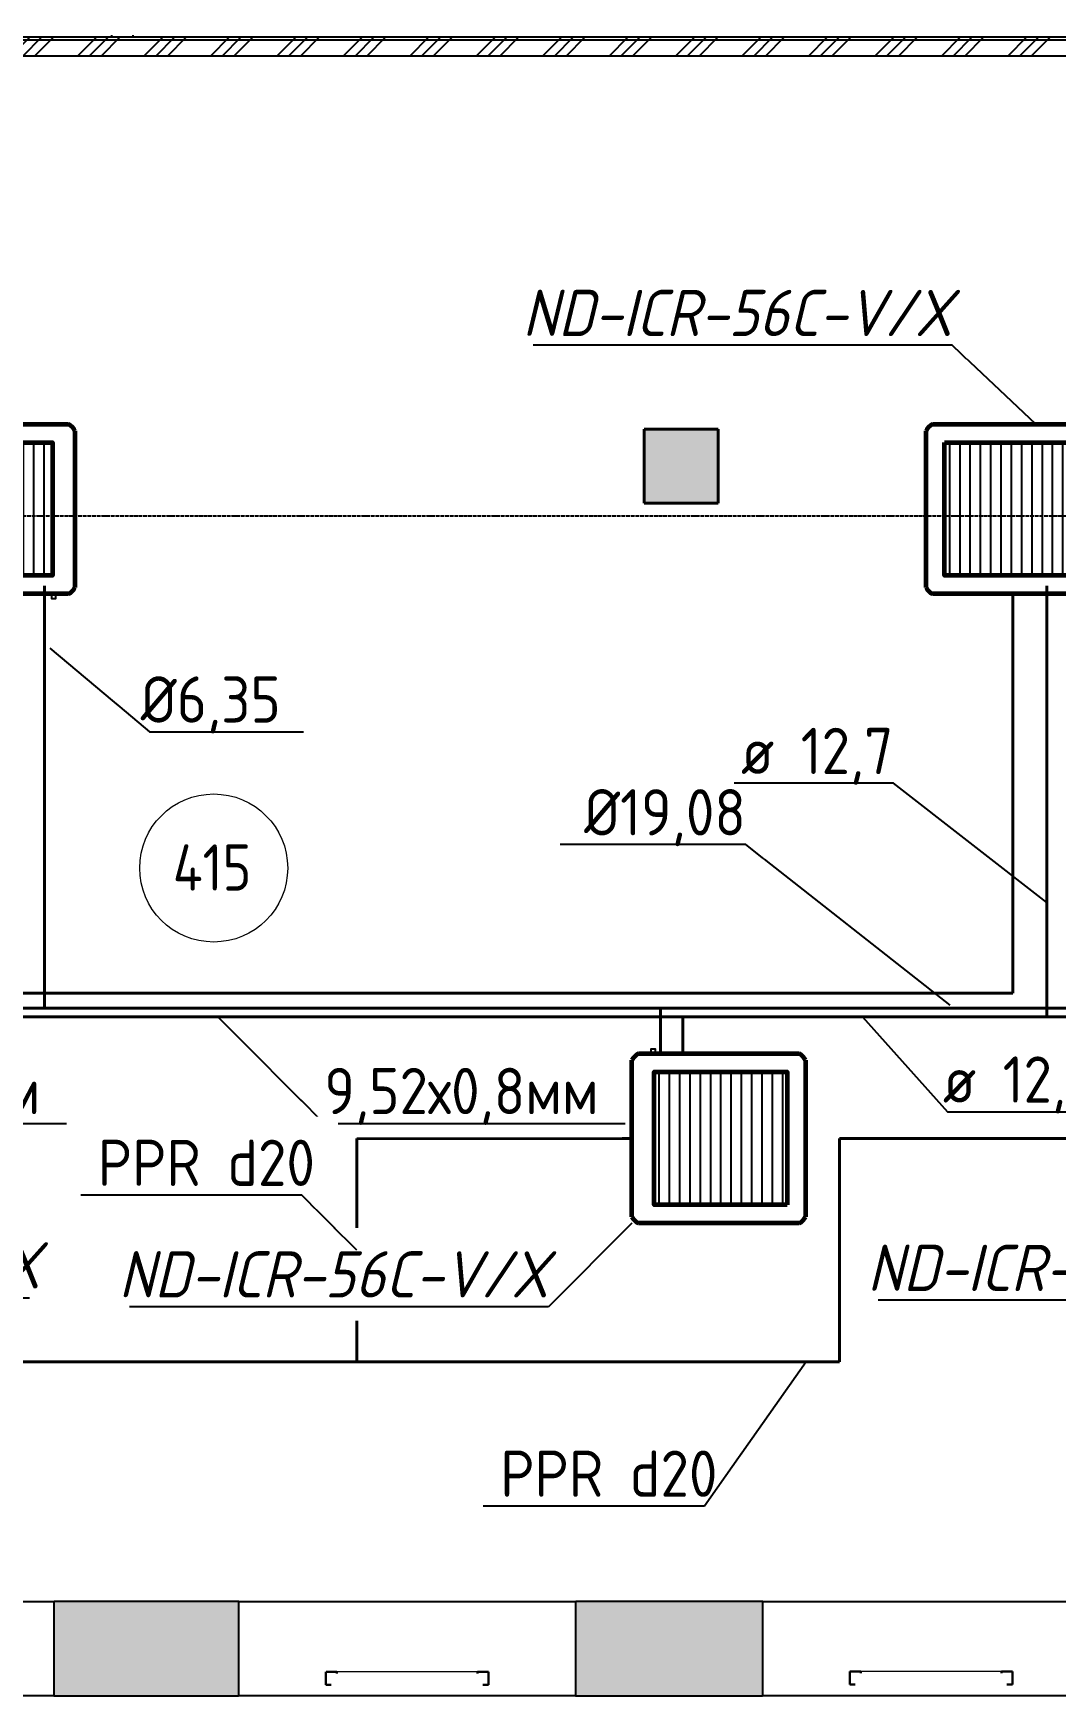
# Model space of a CAD drawing. Header units: millimetres. Extents: x -129048 to 476301, y -5853 to 215316.
# Drawn here: x 347192 to 352720, y 2380 to 11365 of the extents above; entities that cross this region are included whole.
import ezdxf
from ezdxf import colors
from ezdxf.entities.mleader import LeaderData, LeaderLine
from ezdxf.math import Vec2, Vec3

# ---------------------------------------------------------------- set-up
doc = ezdxf.new("R2010")
doc.units = ezdxf.units.MM
for name, pattern in [('ADSK_Линия сетки', [25, 20, -2.5, 0, -2.5]), ('ADSK_Сверху', [4.5, 3, -1.5]), ('ADSK_Снесено', [4.5, 3, -1.5])]:
    doc.linetypes.add(name, pattern=pattern)
for name, color, linetype, lineweight, true_color in [('_ Окна', 5, 'Continuous', 30, 0x0000ff), ('Стены внутренние', 5, 'Continuous', 18, 0x0000ff), ('Стены наружные', 1, 'ADSK_Снесено', 18, 0xff0000)]:
    doc.layers.add(name, color=color, linetype=linetype, lineweight=lineweight, true_color=true_color)
for name, color, linetype, lineweight in [('GAZLAITER', 1, 'Continuous', 40), ('Дренаж', 36, 'Continuous', 40), ('Кондеи', 6, 'Continuous', 60), ('Марки помещений', 7, 'Continuous', 20), ('Несущие колонны', 7, 'Continuous', 18), ('Обратка', 5, 'Continuous', 25), ('Окна', 251, 'Continuous', 18), ('Отсутсвующие МО', 2, 'Continuous', 60)]:
    doc.layers.add(name, color=color, linetype=linetype, lineweight=lineweight)
doc.styles.add('GOST Common_2', font='GOST Common_0.ttf', dxfattribs={"width": 0.9, "height": 250})
doc.styles.add('PIK', font='isocpeur.ttf', dxfattribs={"width": 0.9, "height": 250})

# ---------------------------------------------------------------- blocks, each defined once
blk = doc.blocks.new('Витраж-тент со смещением вовне - 60мм 30 сдвиг-1466942-04 План 4-го этажа')
at = {"layer": '_ Окна', "color": 161, "linetype": 'ADSK_Сверху', "true_color": 0xaaaaff}
for p, q in [((-440, 25), (-440, -45)), ((-440, 25), (-410, 25)), ((-440, -45), (-440, 25)), ((440, 25), (410, 25)), ((440, -45), (440, 25)), ((440, -45), (440, 25)), ((-380, -45), (-440, -45)), ((-380, -35), (-380, -45)), ((380, -35), (380, -45)), ((380, -45), (440, -45))]:
    blk.add_line(p, q, dxfattribs=at)
at = {"layer": 'Окна', "color": 161, "linetype": 'ADSK_Сверху', "true_color": 0xaaaaff}
blk.add_line((-380, -45), (380, -45), dxfattribs=at)
blk = doc.blocks.new('Витраж-тент со смещением вовне - 60мм 30 сдвиг-1466970-04 План 4-го этажа')
at = {"layer": '_ Окна', "color": 161, "linetype": 'ADSK_Сверху', "true_color": 0xaaaaff}
for p, q in [((-440, -35), (-440, -45)), ((-440, -45), (-440, -35)), ((-380, -45), (-440, -45)), ((-380, -35), (-380, -45)), ((380, -35), (380, -45)), ((380, -45), (440, -45)), ((440, -45), (440, -35)), ((440, -45), (440, -35))]:
    blk.add_line(p, q, dxfattribs=at)
at = {"layer": 'Окна', "color": 161, "linetype": 'ADSK_Сверху', "true_color": 0xaaaaff}
blk.add_line((-380, -45), (380, -45), dxfattribs=at)
blk = doc.blocks.new('ADSK_КолоннаЖБ_Прямоугольная - 400x400 мм-1632063-04 План 4-го этажа')
at = {"layer": 'Несущие колонны', "true_color": 0xc0c0c0}
blk.add_hatch(color=9, dxfattribs=at).paths.add_polyline_path([(-200, -200), (200, -200), (200, 200), (-200, 200), (-200, -49.7)])
at = {"layer": 'Несущие колонны', "lineweight": 40}
for p, q in [((-200, -200), (-200, 200)), ((-200, 200), (200, 200)), ((200, 200), (-200, 200)), ((-200, 200), (-200, -200)), ((200, 200), (200, -200)), ((200, -200), (200, 200)), ((200, -200), (-200, -200)), ((-200, -200), (200, -200))]:
    blk.add_line(p, q, dxfattribs=at)
blk = doc.blocks.new('ADSK_Марка_Помещение_ОдноЗначение - Номер-247393-04 План 4-го этажа')
at = {"layer": 'Марки помещений'}
blk.add_circle((0, 0), 4, dxfattribs=at)
blk = doc.blocks.new('Фанкйол')
at = {"layer": 'Кондеи', "lineweight": 25}
h = blk.add_hatch(dxfattribs=at)
h.set_pattern_fill('LINE', color=256, scale=11.68, angle=90)
h.set_pattern_definition([(90, (495465.057, -661010.487), (-37.084, 2e-15), [])])
h.paths.add_polyline_path([(20708.9, 22771.3), (20708.9, 22292.3), (21187.9, 22292.3), (21187.9, 22771.3)])
at = {"layer": 'Кондеи'}
for points in [[(20666.2, 22837.4), (21244.8, 22837.4)], [(20642.8, 22249.6), (20642.8, 22814)], [(21268.2, 22814), (21268.2, 22249.7)], [(21244.8, 22226.2), (20666.2, 22226.2)]]:
    blk.add_lwpolyline(points, dxfattribs=at)
blk.add_lwpolyline([(20708.9, 22771.3), (21187.9, 22771.3), (21187.9, 22292.3), (20708.9, 22292.3)], close=True, dxfattribs=at)
for centre, radius, start, end in [((20688.8, 22791.4), 51.3, 116.21469, 153.78806), ((21222.2, 22791.5), 51.2, 26.14279, 63.80121), ((20688.8, 22272.2), 51.3, 206.21194, 243.78531), ((21222.4, 22272), 51, 296.16014, 334.02027)]:
    blk.add_arc(centre, radius, start, end, dxfattribs=at)
at = {"layer": 'Обратка'}
blk.add_lwpolyline([(21199.9, 22226.2), (21183.4, 22226.2), (21183.4, 22209.7), (21199.9, 22209.7)], close=True, dxfattribs=at)

msp = doc.modelspace()

# ---------------------------------------------------------------- hatches: boundary and pattern name
at = {"layer": 'Стены внутренние', "lineweight": 25, "true_color": 0x636466}
h = msp.add_hatch(dxfattribs=at)
h.set_pattern_fill('FP_1', color=251, style=0, pattern_type=2)
h.set_pattern_definition([(45, (322754.53, 150), (-179.6051, 179.6051), []), (45, (322818.03, 150), (0, 359.2102), []), (45, (322691.03, 150), (0, 359.2102), [])])
h.paths.add_polyline_path([(354803.09042, 11242.53813), (354956.07292, 11242.53813), (354956.07292, 11342.53813), (341127.44493, 11342.53813), (341127.44493, 11242.53813), (350297.73328, 11242.53813)])
at = {"layer": 'Стены наружные', "lineweight": 25, "true_color": 0x636466}
h = msp.add_hatch(color=251, dxfattribs=at)
h.paths.add_polyline_path([(364278.98816, 2379.50427), (365301.46628, 2379.50427), (365300.52604, 2889.50427), (364278.98816, 2889.50427), (364278.98816, 2683.42559)])
h.paths.add_polyline_path([(362458.98816, 2379.50427), (362458.98816, 2889.50427), (361442.16742, 2889.50427), (361442.16742, 2379.50427), (361561.12614, 2379.50427)])
h.paths.add_polyline_path([(359622.16742, 2379.50427), (359622.16742, 2889.50427), (358629.15179, 2889.50427), (358629.15179, 2379.50427), (359308.44757, 2379.50427)])
h.paths.add_polyline_path([(356158.59299, 2379.50427), (356809.15179, 2379.50427), (356809.15179, 2889.50427), (355819.17462, 2889.50427), (355819.17462, 2379.50427)])
h.paths.add_polyline_path([(352956.2709, 2379.50427), (353999.17462, 2379.50427), (353999.17462, 2889.50427), (352956.2709, 2889.50427), (352956.2709, 2712.1351)])
h.paths.add_polyline_path([(351136.2709, 2379.50427), (351136.2709, 2889.50427), (350123.48838, 2889.50427), (350123.48838, 2379.50427), (350615.41785, 2379.50427)])
h.paths.add_polyline_path([(348303.48838, 2379.50427), (348303.48838, 2889.50427), (347304.34839, 2889.50427), (347304.34839, 2379.50427), (348045.05471, 2379.50427)])
h.paths.add_polyline_path([(344533.07318, 2379.50427), (345484.34839, 2379.50427), (345484.34839, 2889.50427), (344533.07318, 2889.50427), (344533.07318, 2723.67862)])
h.paths.add_polyline_path([(341692.25211, 2379.50427), (342713.07318, 2379.50427), (342713.07318, 2889.50427), (341692.25211, 2889.50427), (341692.25211, 2723.67862)])
h.paths.add_polyline_path([(339035.06985, 2379.50427), (339872.25211, 2379.50427), (339872.25211, 2889.50427), (338882.04159, 2889.50427), (338882.04159, 2379.50427), (339034.34042, 2379.50427)])
h.paths.add_polyline_path([(336058.77586, 2379.50427), (337062.04159, 2379.50427), (337062.04159, 2889.50427), (336058.77586, 2889.50427), (336058.77586, 2731.96947)])
h.paths.add_polyline_path([(331027.53199, 2379.50427), (331404.76844, 2379.50427), (331404.76844, 2889.50427), (331027.53199, 2889.50427), (331027.53199, 2731.96947)])
h.paths.add_polyline_path([(334238.77586, 2379.50427), (334238.77586, 2889.50427), (333224.76844, 2889.50427), (333224.76844, 2379.50427)])

# ---------------------------------------------------------------- linework, layer by layer
at = {"linetype": 'ADSK_Линия сетки', "lineweight": 25}
msp.add_line((311668.30983, 8756.78828), (379896.25284, 8756.78828), dxfattribs=at)
at = {"color": 251, "lineweight": 25, "true_color": 0x636466}
msp.add_lwpolyline([(334059.7707, 21068.63165), (334055.8526, 13720.1816), (337042.10836, 13716.63165), (337042.10836, 13206.63165), (335179.69811, 13206.63165), (335179.69811, 11328.12025), (358547.30337, 11328.12025), (358547.30337, 13716.63165), (361496.43934, 13716.63165), (361484.23838, 21084.05859), (354071.5506, 21084.05859), (354071.5506, 43675.12698), (341210.36994, 43675.12698), (341210.36994, 21068.63165), (334059.7707, 21068.63165)], dxfattribs=at)
at = {"layer": 'GAZLAITER', "color": 5, "lineweight": 40, "ltscale": 10}
for p, q in [((347252.36378, 8378.19699), (347252.36378, 6095.51209)), ((340569.10748, 6097.11424), (355454.71429, 6095.51209)), ((350583.89506, 5849.78767), (350583.89506, 6095.51209))]:
    msp.add_line(p, q, dxfattribs=at)
at = {"layer": 'GAZLAITER', "lineweight": 40, "ltscale": 10}
for p, q in [((352671.61619, 8378.19753), (352671.61619, 6049.03668)), ((340689.10615, 6049.03668), (355199.47171, 6049.03668)), ((350703.89374, 5849.78767), (350703.89374, 6049.03668))]:
    msp.add_line(p, q, dxfattribs=at)
at = {"layer": 'Дренаж'}
for p, q in [((352487.98371, 8334.49624), (352487.98371, 6176.7228)), ((352487.98371, 6176.7228), (339519.06922, 6176.7228)), ((350429.14984, 5391.37464), (348941.12886, 5391.37464)), ((348941.12886, 5391.37464), (348941.12886, 4184.91521)), ((354476.43198, 5391.37464), (351551.80388, 5391.37464)), ((351551.80388, 5391.37464), (351551.80388, 4184.91521)), ((351551.80388, 4184.91521), (339519.06922, 4184.91521))]:
    msp.add_line(p, q, dxfattribs=at)
at = {"layer": 'Стены внутренние', "color": 251, "lineweight": 25, "true_color": 0x636466}
for p, q in [((355056.07292, 11342.53813), (341027.44493, 11342.53813)), ((341097.44493, 11242.53813), (354986.07292, 11242.53813))]:
    msp.add_line(p, q, dxfattribs=at)
at = {"layer": 'Стены внутренние', "color": 251, "linetype": 'ADSK_Сверху', "lineweight": 25, "true_color": 0x636466}
for p, q in [((347616.25605, 11354.53813), (347616.25605, 11342.53813)), ((347732.25605, 11342.53813), (347616.25605, 11342.53813)), ((347732.25605, 11342.53813), (347732.25605, 11354.53813))]:
    msp.add_line(p, q, dxfattribs=at)
at = {"layer": 'Стены наружные', "color": 251, "lineweight": 25, "true_color": 0x636466}
for p, q in [((345484.34839, 2889.50427), (347304.34839, 2889.50427)), ((348303.48838, 2889.50427), (347304.34839, 2889.50427)), ((347304.34839, 2889.50427), (347304.34839, 2379.50427)), ((348303.48838, 2379.50427), (348303.48838, 2889.50427)), ((348303.48838, 2889.50427), (350123.48838, 2889.50427)), ((351136.2709, 2889.50427), (350123.48838, 2889.50427)), ((350123.48838, 2889.50427), (350123.48838, 2379.50427)), ((351136.2709, 2379.50427), (351136.2709, 2889.50427)), ((351136.2709, 2889.50427), (352956.2709, 2889.50427)), ((347304.34839, 2379.50427), (345484.34839, 2379.50427)), ((347304.34839, 2379.50427), (348303.48838, 2379.50427)), ((350123.48838, 2379.50427), (348303.48838, 2379.50427)), ((350123.48838, 2379.50427), (351136.2709, 2379.50427)), ((352956.2709, 2379.50427), (351136.2709, 2379.50427))]:
    msp.add_line(p, q, dxfattribs=at)

# ---------------------------------------------------------------- block references
at = {"layer": '_ Окна', "color": 251, "linetype": 'ADSK_Сверху', "lineweight": 25, "true_color": 0x636466, "rotation": 180}
for name, p in [('Витраж-тент со смещением вовне - 60мм 30 сдвиг-1466942-04 План 4-го этажа', (349213.48838, 2464.04519)), ('Витраж-тент со смещением вовне - 60мм 30 сдвиг-1466970-04 План 4-го этажа', (349213.48838, 2464.04519)), ('Витраж-тент со смещением вовне - 60мм 30 сдвиг-1466942-04 План 4-го этажа', (352046.2709, 2465.96929)), ('Витраж-тент со смещением вовне - 60мм 30 сдвиг-1466970-04 План 4-го этажа', (352046.2709, 2465.96929))]:
    msp.add_blockref(name, p, dxfattribs=at)
at = {"layer": 'Марки помещений', "color": 251, "lineweight": 25, "true_color": 0x636466, "xscale": 99.99999999999993, "yscale": 99.99999999999993, "zscale": 99.99999999999993}
msp.add_blockref('ADSK_Марка_Помещение_ОдноЗначение - Номер-247393-04 План 4-го этажа', (348167.79711, 6853.06543), dxfattribs=at)
at = {"layer": 'Несущие колонны', "color": 251, "lineweight": 25, "true_color": 0x636466}
msp.add_blockref('ADSK_КолоннаЖБ_Прямоугольная - 400x400 мм-1632063-04 План 4-го этажа', (350694.78819, 9024.78882), dxfattribs=at)
at = {"layer": 'Отсутсвующие МО', "color": 2, "lineweight": 60, "ltscale": 10, "xscale": 1.5, "yscale": 1.5, "zscale": 1.5}
for p in [(315515.46932, -25004.84792), (321054.72041, -25004.84792)]:
    msp.add_blockref('Фанкйол', p, dxfattribs=at)
at = {"layer": 'Отсутсвующие МО', "color": 2, "lineweight": 60, "ltscale": 10, "xscale": 1.5, "yscale": 1.5, "zscale": 1.5, "rotation": 180}
msp.add_blockref('Фанкйол', (382331.46, 39189.13182), dxfattribs=at)

# ---------------------------------------------------------------- texts
at = {"layer": 'Марки помещений', "color": 251, "lineweight": 25, "true_color": 0x636466, "insert": (347946.83985, 6980.7905), "char_height": 250, "width": 548.35425, "attachment_point": 1, "style": 'GOST Common_2'}
msp.add_mtext('415', dxfattribs=at)

# ---------------------------------------------------------------- leaders
at = {"layer": 'GAZLAITER', "color": 18, "lineweight": 25, "ltscale": 10, "true_color": 0x000000}
ml = msp.add_multileader_mtext('Standard', dxfattribs=at)
ml.set_content('{\\C256;\\c0;ø 12,7}', color=2, style='PIK')
ml.set_leader_properties()
ml.build(insert=Vec2(0, 0))
ml.multileader.update_dxf_attribs({"text_left_attachment_type": 6, "text_right_attachment_type": 6, "dogleg_length": 0.36, "arrow_head_size": 0.18})
ctx = ml.context
ctx.base_point, ctx.char_height, ctx.arrow_head_size, ctx.landing_gap_size, ctx.plane_origin = Vec3(352134.64691, 5534.83606), 250, 0.18, 0.09, Vec3(354120.83136, 6049.03668)
ctx.left_attachment, ctx.right_attachment, ctx.text_align_type = 6, 6, 2
notes = []
notes.append((ctx, [(0, (1, 1, 0), (352134.28691, 5534.83606), (1, 0), 0.36, [(0, [(351674.66147, 6049.03668)], 0, [])])]))
ctx.mtext.insert, ctx.mtext.alignment, ctx.mtext.flow_direction = Vec3(352933.48691, 5834.83606), 3, 5
ml = msp.add_multileader_mtext('Standard', dxfattribs=at)
ml.set_content('{\\fISOCPEUR|b1|i1|c204|p34;ND-ICR-56C-V/X}', color=250, style='PIK')
ml.set_leader_properties()
ml.build(insert=Vec2(0, 0))
ml.multileader.update_dxf_attribs({"text_left_attachment_type": 6, "text_right_attachment_type": 6, "dogleg_length": 0.36, "arrow_head_size": 0.18})
ctx = ml.context
ctx.base_point, ctx.char_height, ctx.arrow_head_size, ctx.landing_gap_size, ctx.plane_origin = Vec3(344906.27715, 4530.48415), 250, 0.18, 0.09, Vec3(343956.8356, 4933.03787)
ctx.left_attachment, ctx.right_attachment = 6, 6
notes.append((ctx, [(1, (1, 1, 0), (344905.91715, 4530.48415), (1, 0), 0.36, [(0, [(343956.8356, 4933.03787)], 0, [])])]))
ctx.mtext.insert, ctx.mtext.flow_direction = Vec3(344906.36715, 4830.48415), 5
ctx.mtext.has_bg_fill, ctx.mtext.bg_color, ctx.mtext.bg_scale_factor, ctx.mtext.bg_transparency, ctx.mtext.use_window_bg_color = 1, -1027028792, 1.5, 0, 1
for ctx, leaders in notes:
    for number, flags, end, landing, length, lines in leaders:
        leader = LeaderData()
        leader.index, (leader.has_last_leader_line, leader.has_dogleg_vector, leader.attachment_direction) = number, flags
        leader.last_leader_point, leader.dogleg_vector, leader.dogleg_length = Vec3(end), Vec3(landing), length
        for number, points, colour, breaks in lines:
            line = LeaderLine()
            line.index, line.vertices, line.color, line.breaks = number, Vec3.list(points), colors.encode_raw_color(colour), breaks
            leader.lines.append(line)
        ctx.leaders.append(leader)

# ---------------------------------------------------------------- next in the draw order: leaders
ml = msp.add_multileader_mtext('Standard', dxfattribs=at)
ml.set_content('{\\fISOCPEUR|b1|i1|c204|p34;ND-ICR-56C-V/X}', color=250, style='PIK')
ml.set_leader_properties()
ml.build(insert=Vec2(0, 0))
ml.multileader.update_dxf_attribs({"text_left_attachment_type": 6, "text_right_attachment_type": 6, "dogleg_length": 0.36, "arrow_head_size": 0.18})
ctx = ml.context
ctx.base_point, ctx.char_height, ctx.arrow_head_size, ctx.landing_gap_size, ctx.plane_origin = Vec3(349819.69939, 9677.95337), 250, 0.18, 0.09, Vec3(352611.72268, 10129.03187)
ctx.left_attachment, ctx.right_attachment, ctx.text_align_type = 6, 6, 2
notes = []
notes.append((ctx, [(0, (1, 1, 0), (352160.64418, 9677.95337), (-1, 0), 0.36, [(0, [(352611.72268, 9251.24604)], 0, [])])]))
ctx.mtext.insert, ctx.mtext.alignment, ctx.mtext.flow_direction = Vec3(352160.19418, 9977.95337), 3, 5
ctx.mtext.has_bg_fill, ctx.mtext.bg_color, ctx.mtext.bg_scale_factor, ctx.mtext.bg_transparency, ctx.mtext.use_window_bg_color = 1, -1027028792, 1.5, 0, 1
ml = msp.add_multileader_mtext('Standard', dxfattribs=at)
ml.set_content('{\\C256;\\c0;%%C6,35}', color=1, style='PIK')
ml.set_leader_properties()
ml.build(insert=Vec2(0, 0))
ml.multileader.update_dxf_attribs({"text_left_attachment_type": 6, "text_right_attachment_type": 6, "dogleg_length": 0.36, "arrow_head_size": 0.18})
ctx = ml.context
ctx.base_point, ctx.char_height, ctx.arrow_head_size, ctx.landing_gap_size, ctx.plane_origin = Vec3(347821.52095, 7588.61094), 250, 0.18, 0.09, Vec3(347282.71695, 8042.21392)
ctx.left_attachment, ctx.right_attachment, ctx.text_align_type = 6, 6, 2
notes.append((ctx, [(0, (1, 1, 0), (347821.16095, 7588.61094), (1, 0), 0.36, [(0, [(347282.71695, 8042.21392)], 0, [])])]))
ctx.mtext.insert, ctx.mtext.alignment, ctx.mtext.flow_direction = Vec3(348530.36095, 7888.61094), 3, 5
ctx.mtext.has_bg_fill, ctx.mtext.bg_color, ctx.mtext.bg_scale_factor, ctx.mtext.bg_transparency, ctx.mtext.use_window_bg_color = 1, -1027028792, 1.5, 0, 1
ml = msp.add_multileader_mtext('Standard', dxfattribs=at)
ml.set_content('%%C19,08', color=250, style='PIK')
ml.set_leader_properties()
ml.build(insert=Vec2(0, 0))
ml.multileader.update_dxf_attribs({"text_left_attachment_type": 6, "text_right_attachment_type": 6, "dogleg_length": 0.36, "arrow_head_size": 0.18})
ctx = ml.context
ctx.base_point, ctx.char_height, ctx.arrow_head_size, ctx.landing_gap_size, ctx.plane_origin = Vec3(350223.19166, 6979.22047), 250, 0.18, 0.09, Vec3(352150.02857, 6111.79542)
ctx.left_attachment, ctx.right_attachment, ctx.text_align_type = 6, 6, 2
notes.append((ctx, [(0, (1, 1, 0), (351044.98166, 6979.22047), (-1, 0), 0.36, [(0, [(352150.02857, 6111.79542)], 0, [])])]))
ctx.mtext.insert, ctx.mtext.alignment, ctx.mtext.flow_direction = Vec3(351044.53166, 7279.22047), 3, 5
ctx.mtext.has_bg_fill, ctx.mtext.bg_color, ctx.mtext.bg_scale_factor, ctx.mtext.bg_transparency, ctx.mtext.use_window_bg_color = 1, -1027028792, 1.5, 0, 1
ml = msp.add_multileader_mtext('Standard', dxfattribs=at)
ml.set_content('9,52х0,8мм', color=250, style='PIK')
ml.set_leader_properties()
ml.build(insert=Vec2(0, 0))
ml.multileader.update_dxf_attribs({"text_left_attachment_type": 6, "text_right_attachment_type": 6, "dogleg_length": 0.36, "arrow_head_size": 0.18})
ctx = ml.context
ctx.base_point, ctx.char_height, ctx.arrow_head_size, ctx.landing_gap_size, ctx.plane_origin = Vec3(345746.91321, 5472.90981), 250, 0.18, 0.09, Vec3(345538.26935, 5681.19367)
ctx.left_attachment, ctx.right_attachment = 6, 6
notes.append((ctx, [(0, (1, 1, 0), (345746.55321, 5472.90981), (1, 0), 0.36, [(0, [(345170.42633, 6049.03668)], 0, [])])]))
ctx.mtext.insert, ctx.mtext.flow_direction = Vec3(345747.00321, 5772.90981), 5
ctx.mtext.has_bg_fill, ctx.mtext.bg_color, ctx.mtext.bg_scale_factor, ctx.mtext.bg_transparency, ctx.mtext.use_window_bg_color = 1, -1027028792, 1.5, 0, 1
ml = msp.add_multileader_mtext('Standard', dxfattribs=at)
ml.set_content('9,52х0,8мм', color=250, style='PIK')
ml.set_leader_properties()
ml.build(insert=Vec2(0, 0))
ml.multileader.update_dxf_attribs({"text_left_attachment_type": 6, "text_right_attachment_type": 6, "dogleg_length": 0.36, "arrow_head_size": 0.18})
ctx = ml.context
ctx.base_point, ctx.char_height, ctx.arrow_head_size, ctx.landing_gap_size, ctx.plane_origin = Vec3(348765.8655, 5472.90981), 250, 0.18, 0.09, Vec3(348557.22164, 5681.19367)
ctx.left_attachment, ctx.right_attachment = 6, 6
notes.append((ctx, [(0, (1, 1, 0), (348765.5055, 5472.90981), (1, 0), 0.36, [(0, [(348189.37863, 6049.03668)], 0, [])])]))
ctx.mtext.insert, ctx.mtext.flow_direction = Vec3(348765.9555, 5772.90981), 5
ctx.mtext.has_bg_fill, ctx.mtext.bg_color, ctx.mtext.bg_scale_factor, ctx.mtext.bg_transparency, ctx.mtext.use_window_bg_color = 1, -1027028792, 1.5, 0, 1
ml = msp.add_multileader_mtext('Standard', dxfattribs=at)
ml.set_content('{\\fISOCPEUR|b1|i1|c204|p34;ND-ICR-56C-V/X}', color=250, style='PIK')
ml.set_leader_properties()
ml.build(insert=Vec2(0, 0))
ml.multileader.update_dxf_attribs({"text_left_attachment_type": 6, "text_right_attachment_type": 6, "dogleg_length": 0.36, "arrow_head_size": 0.18})
ctx = ml.context
ctx.base_point, ctx.char_height, ctx.arrow_head_size, ctx.landing_gap_size, ctx.plane_origin = Vec3(351684.40868, 4517.03363), 250, 0.18, 0.09, Vec3(354476.43198, 4968.11213)
ctx.left_attachment, ctx.right_attachment, ctx.text_align_type = 6, 6, 2
notes.append((ctx, [(0, (1, 1, 0), (354025.35348, 4517.03363), (-1, 0), 0.36, [(0, [(354476.43198, 4968.11213)], 0, [])])]))
ctx.mtext.insert, ctx.mtext.alignment, ctx.mtext.flow_direction = Vec3(354024.90348, 4817.03363), 3, 5
ctx.mtext.has_bg_fill, ctx.mtext.bg_color, ctx.mtext.bg_scale_factor, ctx.mtext.bg_transparency, ctx.mtext.use_window_bg_color = 1, -1027028792, 1.5, 0, 1
ml = msp.add_multileader_mtext('Standard', dxfattribs=at)
ml.set_content('{\\fISOCPEUR|b1|i1|c204|p34;ND-ICR-56C-V/X}', color=250, style='PIK')
ml.set_leader_properties()
ml.build(insert=Vec2(0, 0))
ml.multileader.update_dxf_attribs({"text_left_attachment_type": 6, "text_right_attachment_type": 6, "dogleg_length": 0.36, "arrow_head_size": 0.18})
ctx = ml.context
ctx.base_point, ctx.char_height, ctx.arrow_head_size, ctx.landing_gap_size, ctx.plane_origin = Vec3(347637.12655, 4481.92626), 250, 0.18, 0.09, Vec3(350429.14984, 4933.00476)
ctx.left_attachment, ctx.right_attachment, ctx.text_align_type = 6, 6, 2
notes.append((ctx, [(0, (1, 1, 0), (349978.07134, 4481.92626), (-1, 0), 0.36, [(0, [(350429.14984, 4933.00476)], 0, [])])]))
ctx.mtext.insert, ctx.mtext.alignment, ctx.mtext.flow_direction = Vec3(349977.62134, 4781.92626), 3, 5
ctx.mtext.has_bg_fill, ctx.mtext.bg_color, ctx.mtext.bg_scale_factor, ctx.mtext.bg_transparency, ctx.mtext.use_window_bg_color = 1, -1027028792, 1.5, 0, 1
ml = msp.add_multileader_mtext('Standard', dxfattribs=at)
ml.set_content('PPR d20', color=250, style='PIK')
ml.set_leader_properties()
ml.build(insert=Vec2(0, 0))
ml.multileader.update_dxf_attribs({"text_left_attachment_type": 6, "text_right_attachment_type": 6, "dogleg_length": 0.36, "arrow_head_size": 0.18})
ctx = ml.context
ctx.base_point, ctx.char_height, ctx.arrow_head_size, ctx.landing_gap_size, ctx.plane_origin = Vec3(349717.33055, 3404.65552), 250, 0.18, 0.09, Vec3(351116.99635, 3108.02973)
ctx.left_attachment, ctx.right_attachment = 6, 6
notes.append((ctx, [(0, (1, 1, 0), (350820.37055, 3404.65552), (-1, 0), 0.36, [(0, [(351370.21341, 4184.91521)], 0, [])])]))
ctx.mtext.insert, ctx.mtext.flow_direction = Vec3(349717.42055, 3704.65552), 5
ctx.mtext.has_bg_fill, ctx.mtext.bg_color, ctx.mtext.bg_scale_factor, ctx.mtext.bg_transparency, ctx.mtext.use_window_bg_color = 1, -1027028792, 1.5, 0, 1
for ctx, leaders in notes:
    for number, flags, end, landing, length, lines in leaders:
        leader = LeaderData()
        leader.index, (leader.has_last_leader_line, leader.has_dogleg_vector, leader.attachment_direction) = number, flags
        leader.last_leader_point, leader.dogleg_vector, leader.dogleg_length = Vec3(end), Vec3(landing), length
        for number, points, colour, breaks in lines:
            line = LeaderLine()
            line.index, line.vertices, line.color, line.breaks = number, Vec3.list(points), colors.encode_raw_color(colour), breaks
            leader.lines.append(line)
        ctx.leaders.append(leader)

# ---------------------------------------------------------------- next in the draw order: leaders
ml = msp.add_multileader_mtext('Standard', dxfattribs=at)
ml.set_content('{\\C256;\\c0;ø 12,7}', color=2, style='PIK')
ml.set_leader_properties()
ml.build(insert=Vec2(0, 0))
ml.multileader.update_dxf_attribs({"text_left_attachment_type": 6, "text_right_attachment_type": 6, "dogleg_length": 0.36, "arrow_head_size": 0.18})
ctx = ml.context
ctx.base_point, ctx.char_height, ctx.arrow_head_size, ctx.landing_gap_size, ctx.plane_origin = Vec3(351043.13444, 7310.79586), 250, 0.18, 0.09, Vec3(353228.75192, 8059.76222)
ctx.left_attachment, ctx.right_attachment, ctx.text_align_type = 6, 6, 2
notes = []
notes.append((ctx, [(1, (1, 1, 0), (351842.42444, 7310.79586), (-1, 0), 0.36, [(0, [(352671.61619, 6666.1974)], 0, [])])]))
ctx.mtext.insert, ctx.mtext.alignment, ctx.mtext.flow_direction = Vec3(351841.97444, 7610.79586), 3, 5
ml = msp.add_multileader_mtext('Standard', dxfattribs=at)
ml.set_content('PPR d20', color=250, style='PIK')
ml.set_leader_properties()
ml.build(insert=Vec2(0, 0))
ml.multileader.update_dxf_attribs({"text_left_attachment_type": 6, "text_right_attachment_type": 6, "dogleg_length": 0.36, "arrow_head_size": 0.18})
ctx = ml.context
ctx.base_point, ctx.char_height, ctx.arrow_head_size, ctx.landing_gap_size, ctx.plane_origin = Vec3(347541.46307, 5084.77072), 250, 0.18, 0.09, Vec3(348941.12886, 4788.14492)
ctx.left_attachment, ctx.right_attachment = 6, 6
notes.append((ctx, [(0, (1, 1, 0), (348644.50307, 5084.77072), (-1, 0), 0.36, [(0, [(348941.12886, 4788.14492)], 0, [])])]))
ctx.mtext.insert, ctx.mtext.flow_direction = Vec3(347541.55307, 5384.77072), 5
ctx.mtext.has_bg_fill, ctx.mtext.bg_color, ctx.mtext.bg_scale_factor, ctx.mtext.bg_transparency, ctx.mtext.use_window_bg_color = 1, -1027028792, 1.5, 0, 1
for ctx, leaders in notes:
    for number, flags, end, landing, length, lines in leaders:
        leader = LeaderData()
        leader.index, (leader.has_last_leader_line, leader.has_dogleg_vector, leader.attachment_direction) = number, flags
        leader.last_leader_point, leader.dogleg_vector, leader.dogleg_length = Vec3(end), Vec3(landing), length
        for number, points, colour, breaks in lines:
            line = LeaderLine()
            line.index, line.vertices, line.color, line.breaks = number, Vec3.list(points), colors.encode_raw_color(colour), breaks
            leader.lines.append(line)
        ctx.leaders.append(leader)

doc.saveas('drawing.dxf')
